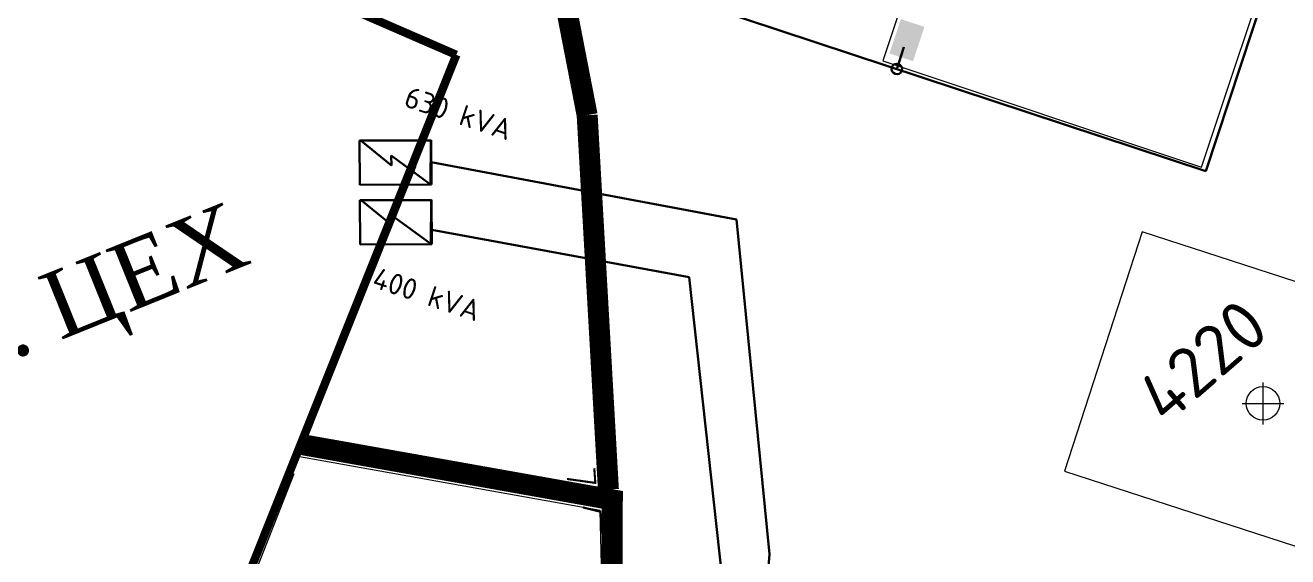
# Model space of a CAD drawing. Header units: millimetres. Extents: x 519 to 9564855, y -810 to 5021775.
# Drawn here: x 9529345.4 to 9529646.2, y 5000171.7 to 5000298.4 of the extents above; entities that cross this region are included whole.
import ezdxf

# ---------------------------------------------------------------- set-up
doc = ezdxf.new("R2010")
doc.units = ezdxf.units.MM
doc.header["$LTSCALE"] = 2
doc.header["$MEASUREMENT"] = 0
doc.header["$PDMODE"] = 2
doc.header["$PDSIZE"] = 5
for name, color, linetype, lineweight in [('200 скв. на 2010 год', 61, 'Continuous', 0), ('Скважины на 2024 год-125', 10, 'Continuous', 40), ('Электро', 1, 'Continuous', 30), ('Электроснаб', 1, 'Continuous', 18), ('Электроснабжене', 1, 'Continuous', 18)]:
    doc.layers.add(name, color=color, linetype=linetype, lineweight=lineweight)
doc.layers.add('COMPOUND', color=3, linetype='Continuous')
doc.layers.add('ROAD_GROUND', color=9, linetype='Continuous')
doc.styles.add('Elect', font='isocpeur.ttf')
doc.styles.get("Standard").update_dxf_attribs({"font": 'isocpeur.ttf', "width": 0.5})

msp = doc.modelspace()

# ---------------------------------------------------------------- hatches: boundary and pattern name
at = {"layer": 'Электро'}
msp.add_hatch(color=256, dxfattribs=at).paths.add_polyline_path([(9529551.3005, 5000291.71072), (9529556.91274, 5000289.85374), (9529559.61997, 5000298.0356), (9529554.00773, 5000299.89258)])
at = {"layer": 'Электроснаб', "linetype": 'ByBlock', "lineweight": 0}
msp.add_hatch(color=1, dxfattribs=at).paths.add_polyline_path([(9529551.3005, 5000291.71072), (9529556.91274, 5000289.85374), (9529559.61997, 5000298.0356), (9529554.00773, 5000299.89258)])
at = {"layer": 'Электроснабжене', "linetype": 'ByBlock', "lineweight": 0}
msp.add_hatch(color=1, dxfattribs=at).paths.add_polyline_path([(9529551.3005, 5000291.71072), (9529556.91274, 5000289.85374), (9529559.61997, 5000298.0356), (9529554.00773, 5000299.89258)])

# ---------------------------------------------------------------- linework, layer by layer
at = {"color": 40, "lineweight": 0, "ltscale": 2000}
msp.add_line((9529413.538, 5000202.612, -0.129), (9529438.428, 5000264.742, -0.129), dxfattribs=at)
at = {"color": 132, "lineweight": 0, "ltscale": 2000}
msp.add_line((9529388.558, 5000138.672, -0.129), (9529409.488, 5000191.572, -0.129), dxfattribs=at)
at = {"color": 132, "linetype": 'ByBlock', "lineweight": 0, "const_width": 2, "elevation": -0.129}
for points in [[(9529448.0902, 5000291.37535), (9529448.0902, 5000291.37535), (9529448.0902, 5000291.37535), (9529448.0902, 5000291.37535), (9529355.968, 5000331.429)], [(9529391.858, 5000150.632), (9529391.858, 5000150.632), (9529391.858, 5000150.632), (9529391.858, 5000150.632), (9529448.0902, 5000291.37535)]]:
    msp.add_lwpolyline(points, dxfattribs=at)
at = {"layer": '200 скв. на 2010 год', "color": 0, "linetype": 'ByBlock', "lineweight": 0, "elevation": 0.00005}
msp.add_lwpolyline([(9529644.64592, 5000321.53983), (9529568.72563, 5000346.86174), (9529549.73421, 5000289.92152), (9529625.65449, 5000264.59962)], close=True, dxfattribs=at)
at = {"layer": 'ROAD_GROUND', "color": 8, "lineweight": 0, "const_width": 5}
msp.add_lwpolyline([(9529479.26694, 5000276.98572), (9529459.89897, 5000376.56437, -0.639696135)], format="xyb", dxfattribs=at)
for points in [[(9529484.32585, 5000187.7903), (9529479.26694, 5000276.98572)], [(9529484.79633, 5000082.39723), (9529485.26736, 5000185.31856), (9529410.99746, 5000198.53609)]]:
    msp.add_lwpolyline(points, dxfattribs=at)
at = {"layer": 'ROAD_GROUND', "lineweight": 0}
msp.add_lwpolyline([(9529484.79633, 5000082.39723), (9529482.39772, 5000182.78212), (9529409.86084, 5000195.69123)], dxfattribs=at)
at = {"layer": 'ROAD_GROUND', "lineweight": 0, "const_width": 0.5}
for points in [[(9529480.96241, 5000192.85505), (9529481.20907, 5000189.34623), (9529474.4548, 5000190.28997)], [(9529478.26227, 5000183.51809), (9529482.41387, 5000182.47781), (9529482.68963, 5000177.28055)]]:
    msp.add_lwpolyline(points, dxfattribs=at)
at = {"layer": 'Скважины на 2024 год-125', "color": 0, "linetype": 'ByBlock', "lineweight": 0}
msp.add_lwpolyline([(9529592.98723, 5000192.12898), (9529669.07175, 5000167.40762), (9529687.61277, 5000224.47102), (9529611.52825, 5000249.19238)], close=True, dxfattribs=at)
at = {"layer": 'Скважины на 2024 год-125', "color": 0, "linetype": 'ByBlock', "lineweight": 0, "ltscale": 50}
msp.add_circle((9529640.3, 5000208.3), 4, dxfattribs=at)
at = {"layer": 'Скважины на 2024 год-125', "color": 0, "linetype": 'ByBlock', "lineweight": 0}
msp.add_point((9529640.3, 5000208.3), dxfattribs=at)
at = {"layer": 'Электро'}
for p, q in [((9529749.95153, 5000636.29903), (9529626.6552, 5000263.6696)), ((9529626.6552, 5000263.6696), (9529434.44928, 5000327.1889)), ((9529425.04449, 5000270.94472, 0), (9529442.09292, 5000271.04906, 0)), ((9529425.1092, 5000260.37237, 0), (9529425.04449, 5000270.94472, 0)), ((9529441.99567, 5000270.95061, 0), (9529425.40007, 5000270.84904, 0)), ((9529425.40007, 5000270.84904, 0), (9529432.61185, 5000265.02181, 0)), ((9529441.92198, 5000260.50815, 0), (9529441.99567, 5000270.95061, 0)), ((9529442.09292, 5000271.04906, 0), (9529442.15763, 5000260.47671, 0)), ((9529432.61185, 5000265.02181, 0), (9529432.59732, 5000267.39704, 0)), ((9529432.59732, 5000267.39704, 0), (9529441.92198, 5000260.50815, 0)), ((9529442.12528, 5000265.76288, 0), (9529514.82035, 5000252.10352, 0)), ((9529442.15763, 5000260.47671, 0), (9529425.1092, 5000260.37237, 0)), ((9529425.13147, 5000256.73293, 0), (9529442.1799, 5000256.83726, 0)), ((9529425.19617, 5000246.16058, 0), (9529425.13147, 5000256.73293, 0)), ((9529442.08265, 5000256.73882, 0), (9529425.48705, 5000256.63725, 0)), ((9529425.48705, 5000256.63725, 0), (9529432.69883, 5000250.81002, 0)), ((9529442.00896, 5000246.29635, 0), (9529442.08265, 5000256.73882, 0)), ((9529442.1799, 5000256.83726, 0), (9529442.2446, 5000246.26491, 0)), ((9529432.69883, 5000250.81002, 0), (9529432.68429, 5000253.18525, 0)), ((9529432.68429, 5000253.18525, 0), (9529442.00896, 5000246.29635, 0)), ((9529514.82035, 5000252.10352, 0), (9529522.72501, 5000172.34622, 0)), ((9529503.59913, 5000238.34644, 0), (9529442.26213, 5000249.63744, 0)), ((9529442.2446, 5000246.26491, 0), (9529425.19617, 5000246.16058, 0)), ((9529511.46713, 5000166.61144, 0), (9529503.59913, 5000238.34644, 0)), ((9529522.72501, 5000172.34622, 0), (9529520.68896, 5000146.88963, -25.3689))]:
    msp.add_line(p, q, dxfattribs=at)
at = {"layer": 'Электро', "ltscale": 25}
msp.add_line((9529554.72666, 5000293.18653), (9529553.0264, 5000287.95367), dxfattribs=at)
for start, end in [(162, 342), (342, 162)]:
    msp.add_arc((9529553.04061, 5000287.9974), 1.25, start, end, dxfattribs=at)
at = {"layer": 'Электроснаб', "color": 1, "lineweight": 0}
for p, q in [((9529749.95153, 5000636.29903), (9529626.6552, 5000263.6696)), ((9529626.6552, 5000263.6696), (9529434.44928, 5000327.1889)), ((9529425.04449, 5000270.94472, 0), (9529442.09292, 5000271.04906, 0)), ((9529425.1092, 5000260.37237, 0), (9529425.04449, 5000270.94472, 0)), ((9529441.99567, 5000270.95061, 0), (9529425.40007, 5000270.84904, 0)), ((9529425.40007, 5000270.84904, 0), (9529432.61185, 5000265.02181, 0)), ((9529441.92198, 5000260.50815, 0), (9529441.99567, 5000270.95061, 0)), ((9529442.09292, 5000271.04906, 0), (9529442.15763, 5000260.47671, 0)), ((9529432.61185, 5000265.02181, 0), (9529432.59732, 5000267.39704, 0)), ((9529432.59732, 5000267.39704, 0), (9529441.92198, 5000260.50815, 0)), ((9529442.12528, 5000265.76288, 0), (9529514.82035, 5000252.10352, 0)), ((9529442.15763, 5000260.47671, 0), (9529425.1092, 5000260.37237, 0)), ((9529425.13147, 5000256.73293, 0), (9529442.1799, 5000256.83726, 0)), ((9529425.19617, 5000246.16058, 0), (9529425.13147, 5000256.73293, 0)), ((9529442.08265, 5000256.73882, 0), (9529425.48705, 5000256.63725, 0)), ((9529425.48705, 5000256.63725, 0), (9529432.69883, 5000250.81002, 0)), ((9529442.00896, 5000246.29635, 0), (9529442.08265, 5000256.73882, 0)), ((9529442.1799, 5000256.83726, 0), (9529442.2446, 5000246.26491, 0)), ((9529432.68429, 5000253.18525, 0), (9529442.00896, 5000246.29635, 0)), ((9529514.82035, 5000252.10352, 0), (9529522.72501, 5000172.34622, 0)), ((9529503.59913, 5000238.34644, 0), (9529442.26213, 5000249.63744, 0)), ((9529442.2446, 5000246.26491, 0), (9529425.19617, 5000246.16058, 0)), ((9529511.46713, 5000166.61144, 0), (9529503.59913, 5000238.34644, 0)), ((9529522.72501, 5000172.34622, 0), (9529520.0569, 5000139.38069, 0))]:
    msp.add_line(p, q, dxfattribs=at)
at = {"layer": 'Электроснаб', "color": 1, "linetype": 'ByBlock', "lineweight": 0, "ltscale": 25}
msp.add_line((9529554.72666, 5000293.18653), (9529553.0264, 5000287.95367), dxfattribs=at)
at = {"layer": 'Электроснаб', "color": 1, "linetype": 'ByBlock', "lineweight": 0}
msp.add_line((9529432.69883, 5000250.81002, 0), (9529432.68429, 5000253.18525, 0), dxfattribs=at)
at = {"layer": 'Электроснаб', "color": 1, "linetype": 'ByBlock', "lineweight": 0, "ltscale": 25}
for start, end in [(162, 342), (342, 162)]:
    msp.add_arc((9529553.04061, 5000287.9974), 1.25, start, end, dxfattribs=at)
at = {"layer": 'Электроснабжене', "color": 1, "lineweight": 0}
for p, q in [((9529749.95153, 5000636.29903), (9529626.6552, 5000263.6696)), ((9529626.6552, 5000263.6696), (9529434.44928, 5000327.1889)), ((9529425.04449, 5000270.94472, 0), (9529442.09292, 5000271.04906, 0)), ((9529425.1092, 5000260.37237, 0), (9529425.04449, 5000270.94472, 0)), ((9529441.99567, 5000270.95061, 0), (9529425.40007, 5000270.84904, 0)), ((9529425.40007, 5000270.84904, 0), (9529432.61185, 5000265.02181, 0)), ((9529441.92198, 5000260.50815, 0), (9529441.99567, 5000270.95061, 0)), ((9529442.09292, 5000271.04906, 0), (9529442.15763, 5000260.47671, 0)), ((9529432.61185, 5000265.02181, 0), (9529432.59732, 5000267.39704, 0)), ((9529432.59732, 5000267.39704, 0), (9529441.92198, 5000260.50815, 0)), ((9529442.12528, 5000265.76288, 0), (9529514.82035, 5000252.10352, 0)), ((9529442.15763, 5000260.47671, 0), (9529425.1092, 5000260.37237, 0)), ((9529425.13147, 5000256.73293, 0), (9529442.1799, 5000256.83726, 0)), ((9529425.19617, 5000246.16058, 0), (9529425.13147, 5000256.73293, 0)), ((9529442.08265, 5000256.73882, 0), (9529425.48705, 5000256.63725, 0)), ((9529425.48705, 5000256.63725, 0), (9529432.69883, 5000250.81002, 0)), ((9529442.00896, 5000246.29635, 0), (9529442.08265, 5000256.73882, 0)), ((9529442.1799, 5000256.83726, 0), (9529442.2446, 5000246.26491, 0)), ((9529432.68429, 5000253.18525, 0), (9529442.00896, 5000246.29635, 0)), ((9529514.82035, 5000252.10352, 0), (9529522.72501, 5000172.34622, 0)), ((9529503.59913, 5000238.34644, 0), (9529442.26213, 5000249.63744, 0)), ((9529442.2446, 5000246.26491, 0), (9529425.19617, 5000246.16058, 0)), ((9529511.46713, 5000166.61144, 0), (9529503.59913, 5000238.34644, 0)), ((9529522.72501, 5000172.34622, 0), (9529520.0569, 5000139.38069, 0))]:
    msp.add_line(p, q, dxfattribs=at)
at = {"layer": 'Электроснабжене', "color": 1, "linetype": 'ByBlock', "lineweight": 0, "ltscale": 25}
msp.add_line((9529554.72666, 5000293.18653), (9529553.0264, 5000287.95367), dxfattribs=at)
at = {"layer": 'Электроснабжене', "color": 1, "linetype": 'ByBlock', "lineweight": 0}
msp.add_line((9529432.69883, 5000250.81002, 0), (9529432.68429, 5000253.18525, 0), dxfattribs=at)
at = {"layer": 'Электроснабжене', "color": 1, "linetype": 'ByBlock', "lineweight": 0, "ltscale": 25}
for start, end in [(162, 342), (342, 162)]:
    msp.add_arc((9529553.04061, 5000287.9974), 1.25, start, end, dxfattribs=at)

# ---------------------------------------------------------------- texts
at = {"layer": 'COMPOUND', "color": 0, "lineweight": 0, "insert": (9529296.48385, 5000246.20875, -0.00006), "char_height": 16, "attachment_point": 1, "rotation": 21.9998893, "style": 'Elect'}
msp.add_mtext('{\\fArial|b0|i0|c0|p34;\\P\\fTimes New Roman|b0|i0|c204|p18;ЭЛ. ЦЕХ}', dxfattribs=at)
at = {"layer": 'Скважины на 2024 год-125', "color": 0, "linetype": 'ByBlock', "lineweight": 0, "style": 'Elect'}
msp.add_text('4220', height=12, rotation=41, dxfattribs=at).set_placement((9529617.12522, 5000202.88628))
at = {"layer": 'Электро'}
for s, p in [('630 kVA', (9529435.29732, 5000279.18625, -0.00006)), ('400 kVA', (9529427.72477, 5000236.06973, -0.00006))]:
    msp.add_text(s, height=5, rotation=341.691556, dxfattribs=at).set_placement(p)
at = {"layer": 'Электроснаб', "color": 1, "linetype": 'ByBlock', "lineweight": 0}
for s, p in [('630 kVA', (9529435.29732, 5000279.18625, -0.00006)), ('400 kVA', (9529427.72477, 5000236.06973, -0.00006))]:
    msp.add_text(s, height=5, rotation=341.691556, dxfattribs=at).set_placement(p)
at = {"layer": 'Электроснабжене', "color": 1, "linetype": 'ByBlock', "lineweight": 0}
for s, p in [('630 kVA', (9529435.29732, 5000279.18625, -0.00006)), ('400 kVA', (9529427.72477, 5000236.06973, -0.00006))]:
    msp.add_text(s, height=5, rotation=341.691556, dxfattribs=at).set_placement(p)

doc.saveas('drawing.dxf')
